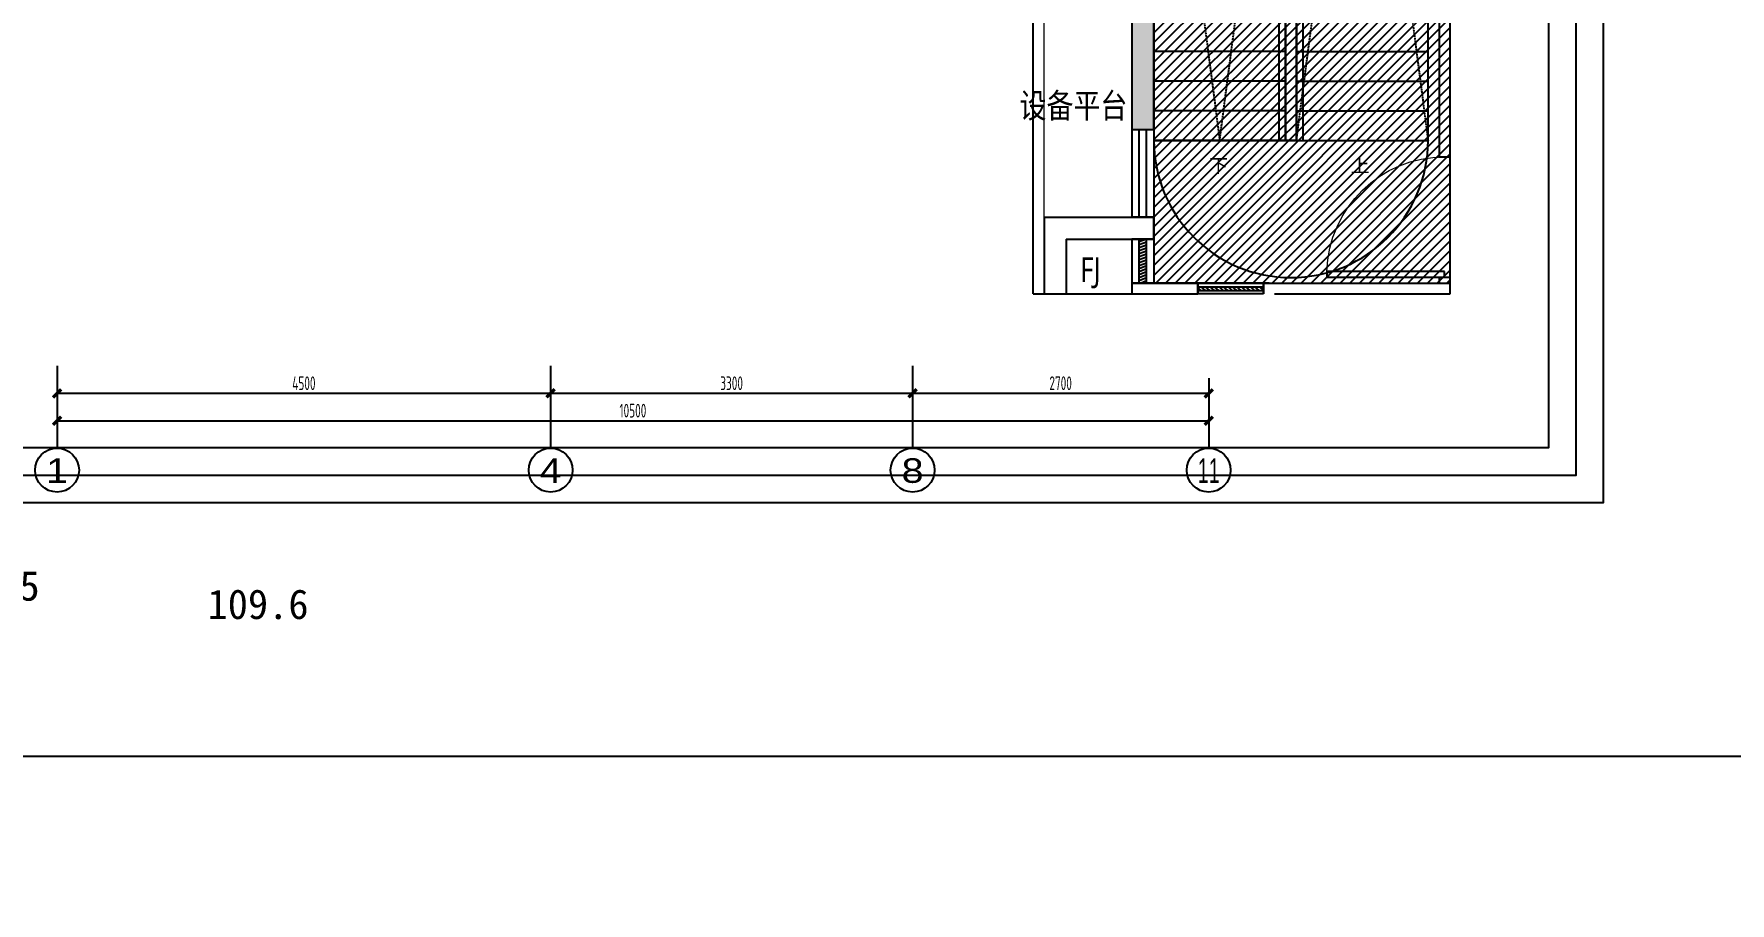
# Model space of a CAD drawing. Header units: millimetres. Extents: x 24675 to 175386, y -87697 to -40478.
# Drawn here: x 122342 to 137807, y -64087 to -56165 of the extents above; entities that cross this region are included whole.
import ezdxf
from ezdxf.enums import TextEntityAlignment as Align

# ---------------------------------------------------------------- set-up
doc = ezdxf.new("R2010")
doc.units = ezdxf.units.MM
doc.header["$LTSCALE"] = 10
doc.header["$MEASUREMENT"] = 0
doc.linetypes.add('__DASH', pattern=[0.35, 0.25, -0.1])
doc.linetypes.add('DASH', pattern=[0.35, 0.25, -0.1])
for name, color, linetype in [('A-AXIS', 150, 'Continuous'), ('A-STAIR', 62, 'Continuous'), ('AD-建筑尺寸', 44, 'Continuous'), ('AD-玻璃幕墙、窗', 12, 'Continuous'), ('AXIS_TEXT', 7, 'Continuous'), ('CW-SWITCH-LINE', 4, 'DASH'), ('DQ-GZ-HATCH', 9, 'Continuous'), ('FF-TEXT', 50, 'Continuous'), ('FF1-平面中英文字', 50, 'Continuous'), ('FF2-门', 60, 'Continuous'), ('P-ANNO-DIMS', 250, 'Continuous'), ('P-平面看线', 8, 'Continuous'), ('RC-FIN', 30, 'Continuous'), ('W-虚线家具之建筑家具', 8, 'DASH'), ('WALL', 160, 'Continuous')]:
    doc.layers.add(name, color=color, linetype=linetype)
doc.layers.add('S-下方看线', color=175, linetype='Continuous', lineweight=9)
doc.styles.add('AXIS', font='arial.ttf')
doc.styles.add('CCD_DIM', font='archs.shx', dxfattribs={"width": 0.7})
doc.styles.add('COMPLEX', font='COMPLEX')
doc.styles.add('st', font='')
doc.styles.add('T8-文字$0$宋体', font='simhei.ttf', dxfattribs={"width": 0.8})
doc.styles.get('st').set_extended_font_data('SimSun')
doc.dimstyles.new('1-50', dxfattribs={"dimscale": 50, "dimtxt": 2.5, "dimasz": 1.5, "dimexe": 1.5, "dimexo": 1.5, "dimgap": 0.6, "dimtad": 1, "dimdec": 0, "dimrnd": 5, "dimzin": 0, "dimdsep": 46, "dimtxsty": 'CCD_DIM', "dimblk": 'ARCHTICK', "dimcen": 0.125, "dimclrd": 44, "dimclre": 44, "dimclrt": 50, "dimadec": 0, "dimazin": 0, "dimtfac": 1, "dimtdec": 0, "dimtix": 1, "dimtmove": 2, "dimatfit": 3, "dimldrblk": 'DOT', "dimfxl": 5, "dimfxlon": 1, "dimtvp": 1, "dimtolj": 1, "dimtzin": 0, "dimarcsym": 0})

# ---------------------------------------------------------------- blocks, each defined once
blk = doc.blocks.new('vxcv')
at = {"layer": 'Defpoints', "color": 251}
blk.add_lwpolyline([(301088, -172518.5), (332588, -172518.5), (332588, -194793.5), (301088, -194793.5)], close=True, dxfattribs=at)
blk = doc.blocks.new('BVCNVBNVBMN')
at = {"linetype": 'ByBlock'}
for points in [[(208424, -52988), (208624, -52988), (208624, -53888), (207824, -53888), (207824, -53688), (208424, -53688), (208424, -52988)], [(199724, -56688), (199924, -56688), (199924, -56888), (201624, -56888), (201624, -57088), (199724, -57088)]]:
    blk.add_hatch(color=8, dxfattribs=at).paths.add_polyline_path(points)
at = {"layer": 'DQ-GZ-HATCH'}
h = blk.add_hatch(dxfattribs=at)
h.set_pattern_fill('ARMORED', color=256, scale=80, style=0)
h.set_pattern_definition([(50, (229917.86, 14706.4), (573.808, -50.2017), [60, -660]), (355, (229917.86, 14706.4), (-111.001, 601.7537), [48, -528]), (100.4514, (229965.7, 14702.24), (462.8075, 551.5516), [50.992, -560.9137]), (46.1842, (229917.9, 14866.4), (853.793, -132.415), [90, -990]), (96.6356, (229989, 14855.4), (747.73, 779.294), [76.488, -841.37]), (351.1842, (229917.9, 14866.4), (747.73, 779.295), [72, -792]), (21, (229997.86, 14826.4), (477.5256, -322.095), [60, -660]), (326, (229997.86, 14826.4), (194.6523, 580.12), [48, -528]), (71.4514, (230037.66, 14799.6), (672.178, 258.0244), [50.992, -560.9137]), (37.5, (229917.86, 14706.42), (9.7279, 266.3151), [0, -521.6, 0, -536, 0, -530]), (7.5, (229917.86, 14706.42), (210.4556, 315.5294), [0, -305.6, 0, -509.6, 0, -202]), (327.5, (229739.46, 14706.42), (427.05795, -18.0439), [0, -200, 0, -624, 0, -828]), (317.5, (229659.46, 14706.42), (466.549, 80.084), [0, -260, 0, -414.4, 0, -588]), (45, (229917.86, 14706.4), (-282.8427, 282.8427), [])])
h.paths.add_polyline_path([(204174, -53088), (204224, -53088), (204224, -53888), (204174, -53888)])
h = blk.add_hatch(dxfattribs=at)
h.set_pattern_fill('ARMORED', color=256, scale=80, style=0)
h.set_pattern_definition([(50, (235539.5, 16874.6), (573.808, -50.2017), [60, -660]), (355, (235539.5, 16874.6), (-111.001, 601.7537), [48, -528]), (100.4514, (235587.3, 16870.44), (462.8075, 551.5516), [50.992, -560.9137]), (46.1842, (235539.5, 17034.6), (853.793, -132.415), [90, -990]), (96.6356, (235610.6, 17023.6), (747.73, 779.294), [76.488, -841.37]), (351.1842, (235539.5, 17034.6), (747.73, 779.295), [72, -792]), (21, (235619.5, 16994.6), (477.5256, -322.095), [60, -660]), (326, (235619.5, 16994.6), (194.6523, 580.12), [48, -528]), (71.4514, (235659.3, 16967.8), (672.178, 258.0244), [50.992, -560.9137]), (37.5, (235539.48, 16874.62), (9.7279, 266.3151), [0, -521.6, 0, -536, 0, -530]), (7.5, (235539.48, 16874.62), (210.4556, 315.5294), [0, -305.6, 0, -509.6, 0, -202]), (327.5, (235361.08, 16874.62), (427.05795, -18.0439), [0, -200, 0, -624, 0, -828]), (317.5, (235281.1, 16874.6), (466.549, 80.084), [0, -260, 0, -414.4, 0, -588]), (45, (235539.5, 16874.6), (-282.8427, 282.8427), [])])
h.paths.add_polyline_path([(211324, -53488), (210924, -53488), (210924, -53088), (211324, -53088)])
h = blk.add_hatch(dxfattribs=at)
h.set_pattern_fill('ARMORED', color=256, scale=80, style=0)
h.set_pattern_definition([(50, (223967.86, 14106.4), (573.808, -50.2017), [60, -660]), (355, (223967.86, 14106.4), (-111.001, 601.7537), [48, -528]), (100.4514, (224015.7, 14102.24), (462.8075, 551.5516), [50.992, -560.9137]), (46.1842, (223967.86, 14266.4), (853.793, -132.415), [90, -990]), (96.6356, (224039, 14255.4), (747.73, 779.294), [76.488, -841.37]), (351.1842, (223967.9, 14266.4), (747.73, 779.295), [72, -792]), (21, (224047.86, 14226.4), (477.5256, -322.095), [60, -660]), (326, (224047.86, 14226.4), (194.6523, 580.12), [48, -528]), (71.4514, (224087.66, 14199.6), (672.178, 258.0244), [50.992, -560.9137]), (37.5, (223967.86, 14106.42), (9.7279, 266.3151), [0, -521.6, 0, -536, 0, -530]), (7.5, (223967.86, 14106.42), (210.4556, 315.5294), [0, -305.6, 0, -509.6, 0, -202]), (327.5, (223789.46, 14106.42), (427.05795, -18.0439), [0, -200, 0, -624, 0, -828]), (317.5, (223709.46, 14106.42), (466.549, 80.084), [0, -260, 0, -414.4, 0, -588]), (45, (223967.86, 14106.4), (-282.8427, 282.8427), [])])
h.paths.add_polyline_path([(197924, -53688), (198324, -53688), (198324, -54088), (197924, -54088)])
h = blk.add_hatch(dxfattribs=at)
h.set_pattern_fill('ARMORED', color=256, scale=80, style=0)
h.set_pattern_definition([(50, (225839.5, 8074.6), (573.808, -50.2017), [60, -660]), (355, (225839.5, 8074.6), (-111.001, 601.7537), [48, -528]), (100.4514, (225887.3, 8070.44), (462.8075, 551.5516), [50.992, -560.9137]), (46.1842, (225839.5, 8234.6), (853.793, -132.415), [90, -990]), (96.6356, (225910.6, 8223.6), (747.73, 779.294), [76.488, -841.37]), (351.1842, (225839.5, 8234.6), (747.73, 779.295), [72, -792]), (21, (225919.5, 8194.6), (477.5256, -322.095), [60, -660]), (326, (225919.5, 8194.6), (194.6523, 580.12), [48, -528]), (71.4514, (225959.3, 8167.8), (672.178, 258.0244), [50.992, -560.9137]), (37.5, (225839.48, 8074.62), (9.7279, 266.3151), [0, -521.6, 0, -536, 0, -530]), (7.5, (225839.48, 8074.62), (210.4556, 315.5294), [0, -305.6, 0, -509.6, 0, -202]), (327.5, (225661.08, 8074.62), (427.05795, -18.0439), [0, -200, 0, -624, 0, -828]), (317.5, (225581.1, 8074.6), (466.549, 80.084), [0, -260, 0, -414.4, 0, -588]), (45, (225839.5, 8074.6), (-282.8427, 282.8427), [])])
h.paths.add_polyline_path([(201624, -62288), (201224, -62288), (201224, -61888), (201624, -61888)])
h = blk.add_hatch(dxfattribs=at)
h.set_pattern_fill('ARMORED', color=256, scale=80, style=0)
h.set_pattern_definition([(50, (208239.5, 7274.6), (573.808, -50.2017), [60, -660]), (355, (208239.5, 7274.6), (-111.001, 601.7537), [48, -528]), (100.4514, (208287.3, 7270.44), (462.8075, 551.5516), [50.992, -560.9137]), (46.1842, (208239.5, 7434.6), (853.793, -132.415), [90, -990]), (96.6356, (208310.6, 7423.6), (747.73, 779.294), [76.488, -841.37]), (351.1842, (208239.5, 7434.6), (747.73, 779.295), [72, -792]), (21, (208319.5, 7394.6), (477.5256, -322.095), [60, -660]), (326, (208319.5, 7394.6), (194.6523, 580.12), [48, -528]), (71.4514, (208359.3, 7367.8), (672.178, 258.0244), [50.992, -560.9137]), (37.5, (208239.49, 7274.62), (9.7279, 266.3151), [0, -521.6, 0, -536, 0, -530]), (7.5, (208239.49, 7274.62), (210.4556, 315.5294), [0, -305.6, 0, -509.6, 0, -202]), (327.5, (208061.09, 7274.62), (427.05795, -18.0439), [0, -200, 0, -624, 0, -828]), (317.5, (207981.1, 7274.6), (466.549, 80.084), [0, -260, 0, -414.4, 0, -588]), (45, (208239.5, 7274.6), (-282.8427, 282.8427), [])])
h.paths.add_polyline_path([(204424, -63088), (204824, -63088), (204824, -62688), (204424, -62688)])
h = blk.add_hatch(dxfattribs=at)
h.set_pattern_fill('ARMORED', color=256, scale=80, style=0)
h.set_pattern_definition([(50, (211239.5, 7274.6), (573.808, -50.2017), [60, -660]), (355, (211239.5, 7274.6), (-111.001, 601.7537), [48, -528]), (100.4514, (211287.3, 7270.43), (462.8075, 551.5516), [50.992, -560.9137]), (46.1842, (211239.5, 7434.6), (853.793, -132.415), [90, -990]), (96.6356, (211310.6, 7423.6), (747.73, 779.294), [76.488, -841.37]), (351.1842, (211239.5, 7434.6), (747.73, 779.295), [72, -792]), (21, (211319.5, 7394.6), (477.5256, -322.095), [60, -660]), (326, (211319.5, 7394.6), (194.6523, 580.12), [48, -528]), (71.4514, (211359.3, 7367.8), (672.178, 258.0244), [50.992, -560.9137]), (37.5, (211239.48, 7274.62), (9.7279, 266.3151), [0, -521.6, 0, -536, 0, -530]), (7.5, (211239.48, 7274.62), (210.4556, 315.5294), [0, -305.6, 0, -509.6, 0, -202]), (327.5, (211061.08, 7274.62), (427.05795, -18.0439), [0, -200, 0, -624, 0, -828]), (317.5, (210981.1, 7274.6), (466.549, 80.084), [0, -260, 0, -414.4, 0, -588]), (45, (211239.5, 7274.6), (-282.8427, 282.8427), [])])
h.paths.add_polyline_path([(207624, -63088), (207824, -63088), (207824, -62688), (207624, -62688)])
at = {"layer": 'P-ANNO-DIMS'}
for points in [[(204224, -53888), (204424, -53888), (204424, -57088), (204624, -57088), (204624, -53088), (204224, -53088)], [(211324, -53488), (211324, -56488), (211124, -56488), (211124, -53888), (210924, -53888), (210924, -53488)], [(199574, -54488), (199924, -54488), (199924, -53688), (199574, -53688)], [(198324, -54488), (198124, -54488), (198124, -57088), (197924, -57088), (197924, -54088), (198324, -54088)], [(197724, -61288), (197924, -61288), (197924, -58188), (198124, -58188), (198124, -61688), (197724, -61688)], [(211324, -58688), (210724, -58688), (210724, -58838), (210324, -58838), (210324, -58688), (208024, -58688), (208024, -60938), (207824, -60938), (207824, -58488), (211324, -58488)], [(201224, -61488), (201424, -61488), (201424, -60088), (201624, -60088), (201624, -61888), (201224, -61888)], [(204824, -62288), (204624, -62288), (204624, -60788), (204424, -60788), (204424, -62688), (204824, -62688)], [(207624, -62688), (207824, -62688), (207824, -64688), (208024, -64688), (208024, -62288), (207624, -62288)]]:
    blk.add_hatch(color=8, dxfattribs=at).paths.add_polyline_path(points)
at = {"color": 8, "linetype": 'ByBlock', "elevation": 0}
for points in [[(208424, -52988), (208624, -52988), (208624, -53888), (207824, -53888), (207824, -53688), (208424, -53688), (208424, -52988)], [(199724, -56688), (199924, -56688), (199924, -56888), (201624, -56888), (201624, -57088), (199724, -57088), (199724, -56688)]]:
    blk.add_lwpolyline(points, close=True, dxfattribs=at)
at = {"color": 6}
for points in [[(204174, -53088), (204224, -53088), (204224, -53888), (204174, -53888)], [(204224, -53888), (204424, -53888), (204424, -57088), (204624, -57088), (204624, -53088), (204224, -53088)], [(211324, -53488), (210924, -53488), (210924, -53088), (211324, -53088)], [(211324, -53488), (211324, -56488), (211124, -56488), (211124, -53888), (210924, -53888), (210924, -53488)], [(197924, -53688), (198324, -53688), (198324, -54088), (197924, -54088)], [(199574, -54488), (199924, -54488), (199924, -53688), (199574, -53688)], [(198324, -54488), (198124, -54488), (198124, -57088), (197924, -57088), (197924, -54088), (198324, -54088)], [(197724, -61288), (197924, -61288), (197924, -58188), (198124, -58188), (198124, -61688), (197724, -61688)], [(211324, -58688), (210724, -58688), (210724, -58838), (210324, -58838), (210324, -58688), (208024, -58688), (208024, -60938), (207824, -60938), (207824, -58488), (211324, -58488)], [(201224, -61488), (201424, -61488), (201424, -60088), (201624, -60088), (201624, -61888), (201224, -61888)], [(204824, -62288), (204624, -62288), (204624, -60788), (204424, -60788), (204424, -62688), (204824, -62688)], [(201624, -62288), (201224, -62288), (201224, -61888), (201624, -61888)], [(207624, -62688), (207824, -62688), (207824, -64688), (208024, -64688), (208024, -62288), (207624, -62288)], [(204424, -63088), (204824, -63088), (204824, -62688), (204424, -62688)], [(207624, -63088), (207824, -63088), (207824, -62688), (207624, -62688)]]:
    blk.add_lwpolyline(points, close=True, dxfattribs=at)
blk = doc.blocks.new('GZBGZ-$DorLib2D$00000001')
for p, q in [((0.45, 0.975), (0.5, 0.975)), ((0.45, 0), (0.45, 0.975)), ((0.5, 0), (0.5, 0.975)), ((0.5, 0), (0.45, 0))]:
    blk.add_line(p, q)
at = {"lineweight": 13}
blk.add_arc((0.475, 0), 0.975, 91.4693, 180, dxfattribs=at)
blk = doc.blocks.new('$WINLIB2D$00000039')
at = {"color": 0}
for points in [[(-0.5, 0.5), (-0.5, -0.5)], [(0.5, 0.5), (-0.5, 0.5)], [(0.5, -0.5), (0.5, 0.5)], [(-0.5, 0.167), (0.5, 0.167)], [(-0.452, -0.167), (-0.5, 0.084)], [(-0.384, -0.167), (-0.448, 0.167)], [(-0.316, -0.167), (-0.38, 0.167)], [(-0.248, -0.167), (-0.312, 0.167)], [(-0.18, -0.167), (-0.244, 0.167)], [(-0.112, -0.167), (-0.176, 0.167)], [(-0.044, -0.167), (-0.108, 0.167)], [(0.024, -0.167), (-0.04, 0.167)], [(0.092, -0.167), (0.028, 0.167)], [(0.16, -0.167), (0.096, 0.167)], [(0.228, -0.167), (0.164, 0.167)], [(0.296, -0.167), (0.232, 0.167)], [(0.364, -0.167), (0.3, 0.167)], [(0.432, -0.167), (0.368, 0.167)], [(0.5, -0.167), (0.436, 0.167)], [(-0.5, -0.167), (0.5, -0.167)], [(0.5, -0.5), (-0.5, -0.5)]]:
    blk.add_lwpolyline(points, dxfattribs=at)
blk = doc.blocks.new('$TCHSYS$WIN2D')
for p, q in [((-0.5, 0.5), (0.5, 0.5)), ((-0.5, 0.5), (-0.5, -0.5)), ((0.5, 0.5), (0.5, -0.5)), ((0.5, 0.167), (-0.5, 0.167)), ((0.5, -0.167), (-0.5, -0.167)), ((-0.5, -0.5), (0.5, -0.5))]:
    blk.add_line(p, q)
blk = doc.blocks.new('_ArchTick')
at = {"color": 0, "linetype": 'ByBlock', "const_width": 0.4}
blk.add_lwpolyline([(-0.5, -0.5), (0.5, 0.5)], dxfattribs=at)
blk = doc.blocks.new('*D489')
at = {"layer": 'AD-建筑尺寸', "color": 44, "lineweight": -2, "transparency": 16777216}
for p, q in [((122553, -59191), (122553, -59516)), ((127053, -59191), (127053, -59516)), ((122553, -59441), (127053, -59441))]:
    blk.add_line(p, q, dxfattribs=at)
at = {"layer": 'Defpoints', "color": 0, "transparency": 16777216}
for p in [(122553, -57956), (127053, -57956), (127053, -59441)]:
    blk.add_point(p, dxfattribs=at)
at = {"layer": 'AD-建筑尺寸', "color": 44, "lineweight": -2, "transparency": 16777216, "xscale": 75, "yscale": 75, "zscale": 75, "rotation": 180}
blk.add_blockref('_ArchTick', (122553, -59441), dxfattribs=at)
at = {"layer": 'AD-建筑尺寸', "color": 44, "lineweight": -2, "transparency": 16777216, "xscale": 75, "yscale": 75, "zscale": 75}
blk.add_blockref('_ArchTick', (127053, -59441), dxfattribs=at)
at = {"layer": 'AD-建筑尺寸', "color": 50, "transparency": 16777216, "insert": (124803, -59349), "char_height": 125, "attachment_point": 5, "style": 'CCD_DIM'}
blk.add_mtext('\\A1;4500', dxfattribs=at)
blk = doc.blocks.new('_Dot')
at = {"color": 0, "linetype": 'ByBlock', "lineweight": -2}
blk.add_line((-0.5, 0), (-1, 0), dxfattribs=at)
at = {"color": 0, "linetype": 'ByBlock', "const_width": 0.5}
blk.add_lwpolyline([(-0.25, 0, 1), (0.25, 0, 1)], format="xyb", close=True, dxfattribs=at)
blk = doc.blocks.new('*D490')
at = {"layer": 'AD-建筑尺寸', "color": 44, "lineweight": -2, "transparency": 16777216}
for p, q in [((127053, -59191), (127053, -59516)), ((130353, -59191), (130353, -59516)), ((127053, -59441), (130353, -59441))]:
    blk.add_line(p, q, dxfattribs=at)
at = {"layer": 'Defpoints', "color": 0, "transparency": 16777216}
for p in [(127053, -57956), (130353, -57956), (130353, -59441)]:
    blk.add_point(p, dxfattribs=at)
at = {"layer": 'AD-建筑尺寸', "color": 44, "lineweight": -2, "transparency": 16777216, "xscale": 75, "yscale": 75, "zscale": 75, "rotation": 180}
blk.add_blockref('_ArchTick', (127053, -59441), dxfattribs=at)
at = {"layer": 'AD-建筑尺寸', "color": 44, "lineweight": -2, "transparency": 16777216, "xscale": 75, "yscale": 75, "zscale": 75}
blk.add_blockref('_ArchTick', (130353, -59441), dxfattribs=at)
at = {"layer": 'AD-建筑尺寸', "color": 50, "transparency": 16777216, "insert": (128703, -59349), "char_height": 125, "attachment_point": 5, "style": 'CCD_DIM'}
blk.add_mtext('\\A1;3300', dxfattribs=at)
blk = doc.blocks.new('_AXISO')
blk.add_circle((0, 0), 0.5)
at = {"layer": 'AXIS_TEXT', "style": 'COMPLEX', "width": 1.041667}
blk.add_attdef('A', text='', height=0.56, dxfattribs=at).set_placement((-0.25, -0.28), (0.25, -0.28), align=Align.FIT)
blk = doc.blocks.new('*D491')
at = {"layer": 'AD-建筑尺寸', "color": 44, "linetype": 'ByBlock', "lineweight": -2, "transparency": 16777216}
for p, q in [((130353, -59266), (130353, -59516)), ((133053, -59377), (133053, -59516)), ((130353, -59441), (133053, -59441))]:
    blk.add_line(p, q, dxfattribs=at)
at = {"layer": 'Defpoints', "color": 0, "linetype": 'ByBlock', "transparency": 16777216}
for p in [(130353, -59191), (133053, -59302), (133053, -59441)]:
    blk.add_point(p, dxfattribs=at)
at = {"layer": 'AD-建筑尺寸', "color": 44, "linetype": 'ByBlock', "lineweight": -2, "transparency": 16777216, "xscale": 75, "yscale": 75, "zscale": 75, "rotation": 180}
blk.add_blockref('_ArchTick', (130353, -59441), dxfattribs=at)
at = {"layer": 'AD-建筑尺寸', "color": 44, "linetype": 'ByBlock', "lineweight": -2, "transparency": 16777216, "xscale": 75, "yscale": 75, "zscale": 75}
blk.add_blockref('_ArchTick', (133053, -59441), dxfattribs=at)
at = {"layer": 'AD-建筑尺寸', "color": 50, "linetype": 'ByBlock', "transparency": 16777216, "insert": (131703, -59349), "char_height": 125, "attachment_point": 5, "style": 'CCD_DIM'}
blk.add_mtext('\\A1;2700', dxfattribs=at)
blk = doc.blocks.new('*D492')
at = {"layer": 'AD-建筑尺寸', "color": 44, "linetype": 'ByBlock', "lineweight": -2, "transparency": 16777216}
for p, q in [((122553, -59441), (122553, -59766)), ((133053, -59441), (133053, -59766)), ((122553, -59691), (133053, -59691))]:
    blk.add_line(p, q, dxfattribs=at)
at = {"layer": 'Defpoints', "color": 0, "linetype": 'ByBlock', "transparency": 16777216}
for p in [(122553, -59191), (133053, -59302), (133053, -59691)]:
    blk.add_point(p, dxfattribs=at)
at = {"layer": 'AD-建筑尺寸', "color": 44, "linetype": 'ByBlock', "lineweight": -2, "transparency": 16777216, "xscale": 75, "yscale": 75, "zscale": 75, "rotation": 180}
blk.add_blockref('_ArchTick', (122553, -59691), dxfattribs=at)
at = {"layer": 'AD-建筑尺寸', "color": 44, "linetype": 'ByBlock', "lineweight": -2, "transparency": 16777216, "xscale": 75, "yscale": 75, "zscale": 75}
blk.add_blockref('_ArchTick', (133053, -59691), dxfattribs=at)
at = {"layer": 'AD-建筑尺寸', "color": 50, "linetype": 'ByBlock', "transparency": 16777216, "insert": (127803, -59599), "char_height": 125, "attachment_point": 5, "style": 'CCD_DIM'}
blk.add_mtext('\\A1;10500', dxfattribs=at)
blk = doc.blocks.new('*D494')
at = {"layer": 'AD-建筑尺寸', "color": 44, "linetype": 'ByBlock', "lineweight": -2, "transparency": 16777216}
for p, q in [((124353, -44486), (124353, -44161)), ((127353, -44236), (127353, -44161)), ((124353, -44236), (127353, -44236))]:
    blk.add_line(p, q, dxfattribs=at)
at = {"layer": 'Defpoints', "color": 0, "linetype": 'ByBlock', "transparency": 16777216}
for p in [(127353, -44236), (127353, -44236), (124353, -87697)]:
    blk.add_point(p, dxfattribs=at)
at = {"layer": 'AD-建筑尺寸', "color": 44, "linetype": 'ByBlock', "lineweight": -2, "transparency": 16777216, "xscale": 75, "yscale": 75, "zscale": 75, "rotation": 180}
blk.add_blockref('_ArchTick', (124353, -44236), dxfattribs=at)
at = {"layer": 'AD-建筑尺寸', "color": 44, "linetype": 'ByBlock', "lineweight": -2, "transparency": 16777216, "xscale": 75, "yscale": 75, "zscale": 75}
blk.add_blockref('_ArchTick', (127353, -44236), dxfattribs=at)
at = {"layer": 'AD-建筑尺寸', "color": 50, "linetype": 'ByBlock', "transparency": 16777216, "insert": (125853, -44143), "char_height": 125, "attachment_point": 5, "style": 'CCD_DIM'}
blk.add_mtext('\\A1;3000', dxfattribs=at)
blk = doc.blocks.new('*D495')
at = {"layer": 'AD-建筑尺寸', "color": 44, "linetype": 'ByBlock', "lineweight": -2, "transparency": 16777216}
for p, q in [((127353, -44236), (127353, -44161)), ((129053, -44486), (129053, -44161)), ((127353, -44236), (129053, -44236))]:
    blk.add_line(p, q, dxfattribs=at)
at = {"layer": 'Defpoints', "color": 0, "linetype": 'ByBlock', "transparency": 16777216}
for p in [(127353, -44236), (129053, -44236), (129053, -87330)]:
    blk.add_point(p, dxfattribs=at)
at = {"layer": 'AD-建筑尺寸', "color": 44, "linetype": 'ByBlock', "lineweight": -2, "transparency": 16777216, "xscale": 75, "yscale": 75, "zscale": 75, "rotation": 180}
blk.add_blockref('_ArchTick', (127353, -44236), dxfattribs=at)
at = {"layer": 'AD-建筑尺寸', "color": 44, "linetype": 'ByBlock', "lineweight": -2, "transparency": 16777216, "xscale": 75, "yscale": 75, "zscale": 75}
blk.add_blockref('_ArchTick', (129053, -44236), dxfattribs=at)
at = {"layer": 'AD-建筑尺寸', "color": 50, "linetype": 'ByBlock', "transparency": 16777216, "insert": (128203, -44141), "char_height": 125, "attachment_point": 5, "style": 'CCD_DIM'}
blk.add_mtext('\\A1;1700', dxfattribs=at)

msp = doc.modelspace()

# ---------------------------------------------------------------- hatches: boundary and pattern name
at = {"linetype": 'ByBlock'}
h = msp.add_hatch(dxfattribs=at)
h.set_pattern_fill('ANSI31', color=250, scale=500)
h.paths.add_polyline_path([(135253.2, -51035.6), (132553.2, -51035.6), (132553.2, -58435.6), (135253.2, -58435.6)])

# ---------------------------------------------------------------- linework, layer by layer
at = {"color": 8, "linetype": 'ByBlock'}
msp.add_lwpolyline([(135253.2, -51035.6), (132553.2, -51035.6), (132553.2, -58435.6), (135253.2, -58435.6)], close=True, dxfattribs=at)
at = {"layer": 'A-AXIS'}
for p, q in [((122553.2, -59302.2), (122553.2, -59941.1)), ((127053.2, -59302.2), (127053.2, -59941.1)), ((130353.2, -59302.2), (130353.2, -59941.1)), ((133053.2, -59302.2), (133053.2, -59941.1))]:
    msp.add_line(p, q, dxfattribs=at)
at = {"layer": 'A-STAIR', "color": 30}
for p, q in [((133693.2, -52545.6), (133693.2, -57135.6)), ((133753.2, -52545.6), (133753.2, -57135.6)), ((133853.2, -57135.6), (133853.2, -52545.6)), ((133913.2, -57135.6), (133913.2, -52545.6)), ((135053.2, -57135.6), (135053.2, -54281.9)), ((133753.2, -54821.9), (133753.2, -57135.6)), ((133853.2, -57135.6), (133853.2, -54974.8)), ((133753.2, -56325.6), (132553.2, -56325.6)), ((133853.2, -56325.6), (135053.2, -56325.6)), ((133753.2, -56595.6), (132553.2, -56595.6)), ((133853.2, -56595.6), (135053.2, -56595.6)), ((133753.2, -56865.6), (132553.2, -56865.6)), ((133853.2, -56865.6), (135053.2, -56865.6)), ((133753.2, -57135.6), (132553.2, -57135.6)), ((133753.2, -57135.6), (133693.2, -57135.6)), ((133853.2, -57135.6), (135053.2, -57135.6)), ((133853.2, -57135.6), (133913.2, -57135.6))]:
    msp.add_line(p, q, dxfattribs=at)
at = {"layer": 'A-STAIR', "color": 30, "elevation": 0}
msp.add_lwpolyline([(133753.2, -57135.6), (133753.2, -52545.6), (133853.2, -52545.6), (133853.2, -57135.6)], close=True, dxfattribs=at)
for points in [[(134453.2, -57270.6, 0, 0, 0), (134453.2, -54705.6, 0, 80, 0), (134453.2, -55005.6, 0, 0, 0)], [(133153.2, -57270.6, 0, 0, 0), (133153.2, -55245.6, 0, 80, 0), (133153.2, -55545.6, 0, 0, 0)]]:
    msp.add_lwpolyline(points, format="xyseb", dxfattribs=at)
at = {"layer": 'A-STAIR', "color": 30}
msp.add_arc((133803.2, -57135.6), 1250, 180, 0, dxfattribs=at)
at = {"layer": 'CW-SWITCH-LINE', "color": 8, "linetype": 'ByBlock'}
msp.add_line((133753.2, -57135.6), (133853.2, -57135.6), dxfattribs=at)
at = {"layer": 'Defpoints', "color": 251}
msp.add_lwpolyline([(112385.9, -40477.7), (143885.9, -40477.7), (143885.9, -62752.7), (112385.9, -62752.7)], close=True, dxfattribs=at)
at = {"layer": 'Defpoints', "color": 250, "linetype": 'ByBlock'}
for points in [[(121453.2, -60435.6), (136653.2, -60435.6), (136653.2, -43735.6), (121453.2, -43735.6)], [(121703.2, -60185.6), (136403.2, -60185.6), (136403.2, -43985.6), (121703.2, -43985.6)], [(121953.2, -59935.6), (136153.2, -59935.6), (136153.2, -44235.6), (121953.2, -44235.6)]]:
    msp.add_lwpolyline(points, close=True, dxfattribs=at)
at = {"layer": 'P-平面看线'}
msp.add_line((131453.2, -58535.6), (131453.2, -55535.6), dxfattribs=at)
at = {"layer": 'RC-FIN', "linetype": 'ByBlock', "elevation": 0}
for points in [[(133753.2, -52545.6), (132553.2, -52545.6), (132553.2, -57135.6), (133753.2, -57135.6)], [(133853.2, -57135.6), (135053.2, -57135.6), (135053.2, -52545.6), (133853.2, -52545.6)]]:
    msp.add_lwpolyline(points, close=True, dxfattribs=at)
at = {"layer": 'RC-FIN', "linetype": 'DASH', "elevation": 0}
for points in [[(132553.2, -52545.6), (133153.2, -57135.6), (133753.2, -52545.6)], [(133853.2, -57135.6), (134453.2, -52545.6), (135053.2, -57135.6)]]:
    msp.add_lwpolyline(points, dxfattribs=at)
at = {"layer": 'S-下方看线', "elevation": 0}
msp.add_lwpolyline([(131553.2, -57835.6), (131553.2, -55435.6)], dxfattribs=at)
at = {"layer": 'WALL'}
for p, q in [((132553.2, -57035.6), (132553.2, -51135.6)), ((135153.2, -52285.6), (135153.2, -57285.6)), ((135253.2, -57285.6), (135253.2, -52285.6)), ((132353.2, -57035.6), (132553.2, -57035.6)), ((135153.2, -57285.6), (135253.2, -57285.6)), ((131553.2, -57835.6), (132353.2, -57835.6)), ((131553.2, -57835.6), (131553.2, -58535.6)), ((132553.2, -57835.6), (132353.2, -57835.6)), ((132553.2, -57935.6), (132553.2, -57835.6)), ((132553.2, -58035.6), (132553.2, -57935.6)), ((131753.2, -58035.6), (132353.2, -58035.6)), ((131753.2, -58035.6), (131753.2, -58535.6)), ((132353.2, -58035.6), (132553.2, -58035.6)), ((132553.2, -58435.6), (132353.2, -58435.6)), ((132353.2, -58435.6), (132353.2, -58535.6)), ((132953.2, -58435.6), (132553.2, -58435.6)), ((132953.2, -58535.6), (132953.2, -58435.6)), ((133603.2, -58435.6), (133553.2, -58435.6)), ((133553.2, -58435.6), (133553.2, -58535.6)), ((133603.2, -58435.6), (135153.2, -58435.6)), ((135253.2, -58385.6), (135153.2, -58385.6)), ((135153.2, -58385.6), (135153.2, -58435.6)), ((135253.2, -58535.6), (135253.2, -58385.6)), ((131453.2, -58535.6), (132953.2, -58535.6)), ((133653.2, -58535.6), (135153.2, -58535.6)), ((135153.2, -58535.6), (135253.2, -58535.6))]:
    msp.add_line(p, q, dxfattribs=at)

# ---------------------------------------------------------------- block references
at = {"color": 1}
msp.add_blockref('BVCNVBNVBMN', (-75470.5, 7652.1), dxfattribs=at)
at = {"layer": 'A-AXIS'}
ref = msp.add_blockref('_AXISO', (122553.2, -60141.1), dxfattribs=dict(at, xscale=400.0002256945839, yscale=400.0002256945839, zscale=400.0002256945839))
ref.add_attrib('A', '1', dxfattribs={"layer": 'AXIS_TEXT', "color": 2, "height": 224, "style": 'AXIS', "width": 1.149191}).set_placement((122453.2, -60257), (122653.2, -60257), align=Align.FIT)
ref = msp.add_blockref('_AXISO', (127053.2, -60141.1), dxfattribs=dict(at, xscale=400.0002256945839, yscale=400.0002256945839, zscale=400.0002256945839))
ref.add_attrib('A', '4', dxfattribs={"layer": 'AXIS_TEXT', "color": 2, "height": 224, "style": 'AXIS', "width": 1.149191}).set_placement((126953.2, -60257), (127153.2, -60257), align=Align.FIT)
ref = msp.add_blockref('_AXISO', (130353.2, -60141.1), dxfattribs=dict(at, xscale=400.0002256945839, yscale=400.0002256945839, zscale=400.0002256945839))
ref.add_attrib('A', '8', dxfattribs={"layer": 'AXIS_TEXT', "color": 2, "height": 224, "style": 'AXIS', "width": 1.149191}).set_placement((130253.2, -60257), (130453.2, -60257), align=Align.FIT)
ref = msp.add_blockref('_AXISO', (133053.2, -60141.1), dxfattribs=dict(at, xscale=400.0002256945839, yscale=400.0002256945839, zscale=400.0002256945839))
ref.add_attrib('A', '11', dxfattribs={"layer": 'AXIS_TEXT', "color": 2, "height": 224, "style": 'AXIS', "width": 0.574596}).set_placement((132953.2, -60257), (133153.2, -60257), align=Align.FIT)
at = {"layer": 'AD-玻璃幕墙、窗'}
for name, p, xscale, yscale, zscale, rotation in [('$TCHSYS$WIN2D', (132453.2, -57435.6), 800, -200, 800, 270), ('$WINLIB2D$00000039', (132453.2, -58235.6), -400, -200, 200, 270), ('$WINLIB2D$00000039', (133253.2, -58485.6), 600, 100, 100, 7.8765259e-09)]:
    msp.add_blockref(name, p, dxfattribs=dict(at, xscale=xscale, yscale=yscale, zscale=zscale, rotation=rotation))
at = {"layer": 'FF2-门', "xscale": 1100, "yscale": -1100, "zscale": 1100, "rotation": 270.0000000005798}
msp.add_blockref('GZBGZ-$DorLib2D$00000001', (135203.2, -57835.6), dxfattribs=at)
at = {"layer": 'P-ANNO-DIMS', "linetype": '__DASH'}
msp.add_blockref('vxcv', (-188702.1, 132040.8), dxfattribs=at)

# ---------------------------------------------------------------- texts
at = {"layer": 'FF-TEXT', "style": 'st'}
for s, p in [('1:75', (122025.8, -61197.9)), ('109.6', (124385.2, -61365.2))]:
    msp.add_text(s, height=270.67, dxfattribs=at).set_placement(p, align=Align.MIDDLE)
at = {"layer": 'FF1-平面中英文字', "style": 'st'}
for s, p in [('下', (133058.3, -57428)), ('上', (134349, -57428))]:
    msp.add_text(s, height=125, dxfattribs=at).set_placement(p)
at = {"layer": 'W-虚线家具之建筑家具', "style": 'T8-文字$0$宋体', "width": 0.8}
msp.add_text('设备平台', height=225.32, dxfattribs=at).set_placement((131328.1, -56931))
at = {"layer": 'W-虚线家具之建筑家具', "insert": (131880.8, -58199.9), "char_height": 225.316, "attachment_point": 1, "style": 'T8-文字$0$宋体'}
msp.add_mtext_dynamic_manual_height_columns('{\\fMicrosoft YaHei|b0|i0|c134|p34;FJ}', width=2400, gutter_width=1750, heights=[0], dxfattribs=at)

# ---------------------------------------------------------------- dimensions: what is measured, and where the dimension line sits
at = {"layer": 'AD-建筑尺寸', "color": 8, "linetype": 'ByBlock'}
for base, p1, p2, picture, middle in [((127353.2, -44235.6), (124353.2, -87697), (127353.2, -44235.6), '*D494', (125853.2, -44143.1)), ((129053.2, -44235.6), (127353.2, -44235.6), (129053.2, -87330.1), '*D495', (128203.2, -44140.5)), ((133053.2, -59691.1), (122553.2, -59191.1), (133053.2, -59302.2), '*D492', (127803.2, -59598.6)), ((133053.2, -59441.1), (130353.2, -59191.1), (133053.2, -59302.2), '*D491', (131703.2, -59348.6))]:
    dim = msp.add_linear_dim(base=base, p1=p1, p2=p2, dimstyle='1-50', dxfattribs=at)
    dim.commit()
    dim.dimension.update_dxf_attribs({"geometry": picture, "text_midpoint": middle})
at = {"layer": 'AD-建筑尺寸'}
for p1, p2, picture, middle in [((122553.2, -57955.7), (127053.2, -57955.7), '*D489', (124803.2, -59348.6)), ((127053.2, -57955.7), (130353.2, -57955.7), '*D490', (128703.2, -59348.6))]:
    dim = msp.add_aligned_dim(p1=p1, p2=p2, distance=-1485.5, dimstyle='1-50', dxfattribs=at)
    dim.commit()
    dim.dimension.update_dxf_attribs({"geometry": picture, "text_midpoint": middle})

doc.saveas('drawing.dxf')
